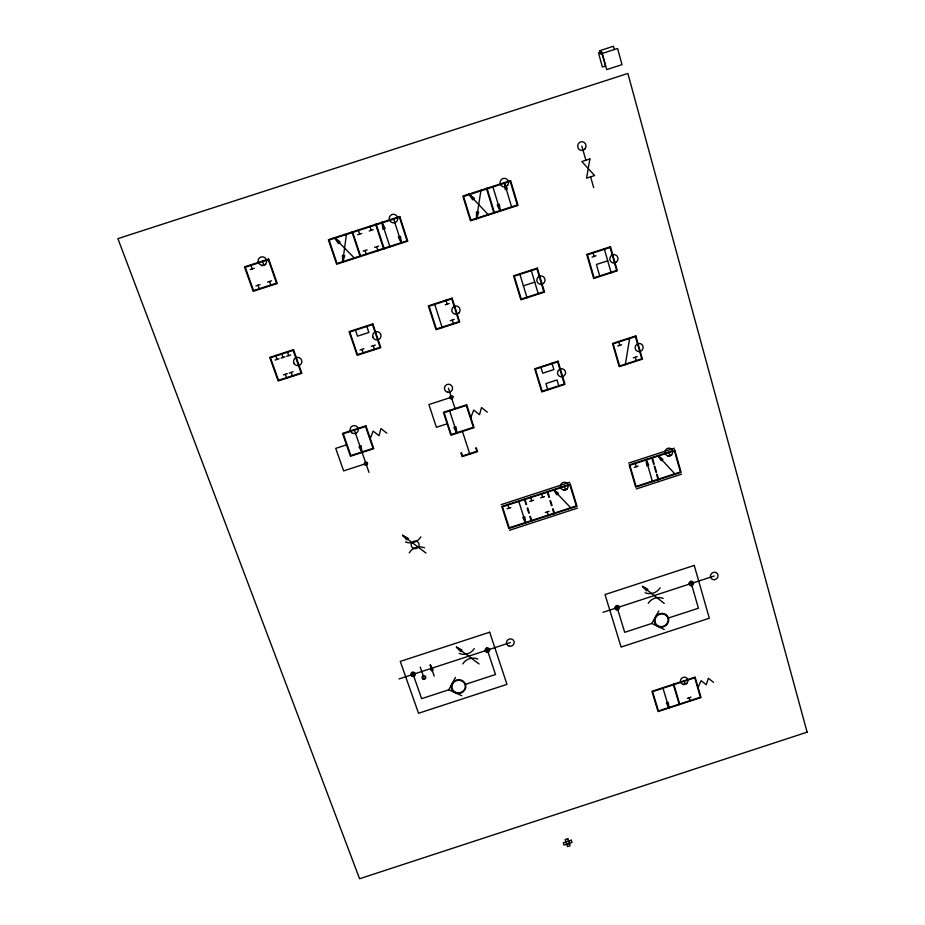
<?xml version="1.0" encoding="UTF-8"?>
<svg xmlns="http://www.w3.org/2000/svg" width="925" height="925" viewBox="0 0 925 925"><rect width="100%" height="100%" fill="white"/><g stroke="black" fill="none" stroke-linecap="round" stroke-linejoin="round"><path stroke-width="1.39" d="M342.666 262.284L342.458 255.346L344.69 255.705L342.666 262.284L346.505 233.805M476.514 218.867L476.467 211.883L478.676 212.241L476.514 218.867L480.965 190.203M625.277 364.739L629.74 337.868M370.278 438.554L373.133 431.096L379.03 435.71L380.915 428.564L386.8 433.178M470.802 417.522L473.762 410.053L479.532 414.689L481.52 407.532L487.278 412.168M698.086 687.379L701.092 680.661L706.249 684.697L708.365 678.279L713.51 682.326M412.4 672.29L421.638 698.653L448.798 689.784L455.458 677.424M616.57 605.609L624.687 632.318L651.778 623.462L658.808 610.997M673.412 684.801L652.587 691.611L658.427 710.955L679.17 704.168M673.92 684.627L694.733 677.817L700.398 697.219L679.667 704.006M683.367 684.743L687.009 683.552M687.368 698.294L690.998 697.115M566.771 844.352L569.395 843.496M452.903 396.744A1.596 1.584 -21 0 1 451.042 398.791A1.596 1.584 -21 0 1 450.197 396.178A1.596 1.584 -21 0 1 452.903 396.744L428.911 404.549L436.392 427.304L447.133 423.8M617.761 346.019L621.646 344.759M346.517 444.867L335.729 448.371L343.614 470.883L367.468 463.124M633.347 357.894L637.221 356.634M501.177 504.622L569.684 482.295M628.642 463.09L674.267 448.22M506.993 508.831L510.797 507.594M529.817 501.396L533.621 500.159M540.732 497.835L544.536 496.598M563.545 490.4L567.337 489.163M634.319 467.333L638.123 466.096M668.012 456.36L671.804 455.123M545.334 512.543L549.115 511.305M509.421 530.303L577.57 508.091M636.227 488.967L681.609 474.167M398.964 678.95L510.346 642.574M603.065 612.292L714.216 575.986M465.518 684.315L495.522 674.51L486.689 648.032M668.463 618.004L698.41 608.222L690.697 581.397M352.182 232.603L329.103 240.084L337.012 263.486L359.975 256.04M352.749 232.418L375.804 224.937M376.371 224.763L399.438 217.282L407.023 240.778L384.06 248.224M486.619 189.012L463.587 196.482L470.883 220.058L493.823 212.623M487.186 188.827L510.218 181.358L517.306 205.003L494.378 212.438M250.224 269.58L254.259 268.273M261.81 265.822L265.845 264.515M357.651 234.753L361.675 233.447M369.214 230.996L373.249 229.689M256.005 285.871L260.029 284.565M267.556 282.125L271.568 280.818M363.086 251.137L367.098 249.843M374.613 247.403L378.637 246.096M360.542 255.855L383.505 248.409M275.095 360.056L279.061 358.761M281.05 358.125L285.016 356.83M286.738 356.275L290.704 354.98M445.226 304.799L449.18 303.516M592.104 257.092L596.058 255.809M523.411 285.825L534.754 282.137M607.725 260.804L596.394 264.481L599.851 276.483M283.385 374.926L287.34 373.642M289.178 373.041L293.132 371.757M359.998 350.032L363.941 348.748M371.341 346.355L375.284 345.071M450.302 320.697L454.256 319.414M448.798 689.784L461.714 695.704M651.778 623.462L664.289 629.509M456.418 647.118L461.922 649.94L460.615 651.501L456.418 647.118L479.081 663.953M402.514 535.274L408.203 538.269L406.873 539.888L402.514 535.274L425.962 553.046M642.505 586.357L647.847 589.225L646.494 590.798L642.505 586.357L664.289 603.447M334.399 237.725L340.053 241.864L338.458 243.472L334.399 237.725L354.703 258.376M553.381 489.649L558.434 493.395L556.873 494.84L553.381 489.649L571.095 508.183M468.882 194.123L474.386 198.308L472.779 199.904L468.882 194.123L488.539 214.97M657.941 455.574L662.878 459.355L661.306 460.8L657.941 455.574L675.169 474.248M430.298 664.913L433.212 670.151L431.235 670.787L430.298 664.913L434.195 676.163M456.915 433.258L453.909 427.512L455.967 426.841L456.915 433.258L449.469 410.353M525.643 523.007L522.775 517.48L524.799 516.821L525.643 523.007L518.648 500.968M381.933 222.324L385.147 228.556L383.008 229.25L381.933 222.324L389.968 246.94M401.485 243.206L398.293 237.008L400.444 236.314L401.485 243.206L393.507 218.566M668.937 708.03L666.358 702.954L668.289 702.329L668.937 708.03L662.855 687.726M500.263 211.166L497.199 204.934L499.338 204.24L500.263 211.166L492.748 186.387M504.31 182.641L507.374 188.92L505.235 189.613L504.31 182.641L511.768 207.431M646.055 459.447L648.772 465.055L646.76 465.714L646.055 459.447L652.472 481.647M250.802 264.839L252.248 268.932M258.017 285.224L259.451 289.282M281.628 353.523L283.027 357.478M285.363 374.278L286.75 378.198M275.673 355.454L277.084 359.409M287.328 351.673L288.727 355.628M291.155 372.393L292.543 376.325M262.388 261.081L263.833 265.174M269.557 281.478L270.99 285.536M420.251 667.087L424.459 679.147M354.217 429.605L368.983 472.363M355.281 329.612L357.489 336.168L368.867 332.468L366.658 325.912M361.964 349.396L363.305 353.327M373.307 345.707L374.637 349.65M352.552 231.84L360.727 256.433M351.986 232.025L360.16 256.607M358.299 229.978L359.663 234.094M365.097 250.49L366.45 254.572M369.873 226.22L371.226 230.348M376.625 246.744L377.967 250.837M376.186 224.185L384.245 248.802M375.619 224.359L383.69 248.975M461.436 452.707L462.488 455.956L476.814 451.284L475.762 448.047M460.893 452.88L462.118 456.649L477.52 451.643L476.306 447.873M448.486 388.292L455.042 408.538M462.465 431.443L469.819 454.14M434.553 303.863L442.219 327.693M445.931 300.163L447.203 304.152M452.279 320.062L453.539 324.016M507.721 504.53L508.9 508.207M524.868 498.945L526.614 504.483M527.747 508.045L529.273 512.901M530.36 516.347L531.829 520.983M524.336 499.118L526.082 504.657M527.215 508.218L528.742 513.074M529.828 516.52L531.297 521.157M530.557 497.083L531.713 500.772M541.483 493.522L542.628 497.222M547.218 511.93L548.363 515.595M547.692 491.499L549.415 497.049M550.525 500.622L552.04 505.478M553.115 508.923L554.561 513.572M547.161 491.672L548.883 497.222M549.993 500.795L551.508 505.651M552.583 509.097L554.029 513.745M564.308 486.087L565.441 489.788M487.012 188.249L494.551 213.016M486.446 188.434L493.996 213.201M540.778 366.797L542.732 373.203L553.89 369.572L551.959 363.167M547.831 389.934L545.889 383.586L557.023 379.955L558.954 386.315M519.769 273.812L527.042 297.781M531.147 270.123L538.362 294.104M673.77 684.153L679.817 704.48M673.261 684.315L679.308 704.642M684.188 680.754L685.182 684.153M689.183 697.704L690.177 701.081M635.14 463.009L636.215 466.72M652.264 457.424L654.172 464.049M654.773 466.154L656.484 472.097M657.085 474.19L658.658 479.636M592.925 252.433L594.081 256.456M618.582 341.498L619.704 345.383M651.732 457.597L653.64 464.223M654.241 466.327L655.952 472.27M656.553 474.363L658.126 479.809M581.848 146.081L585.872 160.233M590.601 176.837L593.665 187.625M668.844 452.024L669.908 455.736M604.279 248.744L611.159 272.806M635.278 357.258L636.388 361.12M602.268 53.453L606.719 69.606L622.005 64.657L617.599 48.493L600.475 53.997L599.585 50.748L613.495 46.25L614.385 49.499M462.801 663.896A11.69 10.973 -13.8 0 1 477.786 659.005M474.271 648.541A11.748 11.088 -13.3 0 1 459.251 653.443M648.228 603.331A11.701 10.938 -29.7 0 1 663.19 598.452M660.08 587.861A11.759 11.054 -30.7 0 1 645.083 592.752M409.243 552.861A11.979 11.493 -8.9 0 1 424.587 547.866M420.875 536.893A12.048 11.62 -7.3 0 1 405.485 541.911M589.896 158.927L586.589 178.143L594.602 175.542L581.848 161.54L589.896 158.927M695.103 677.181L651.94 691.299L658.068 711.591L701.046 697.531L695.103 677.181M807.109 732.172L359.582 878.75L117.891 238.638L627.878 73.457L807.109 732.172M567.8 838.674L565.175 839.53L567.522 846.618L570.135 845.762L567.8 838.674M571.268 840.212L563.302 842.814L564.053 845.08L572.008 842.478L571.268 840.212M558.041 361.189L534.696 368.786L541.773 391.911L565.013 384.349L558.041 361.189M635.822 335.891L612.5 343.476L619.218 366.705L642.447 359.154L635.822 335.891M557.659 361.906L535.402 369.144L542.143 391.194L564.308 383.991L557.659 361.906M635.44 336.608L613.194 343.846L619.6 365.999L641.742 358.784L635.44 336.608M365.918 425.801L342.528 433.409L350.471 456.256L373.758 448.683L365.918 425.801M365.548 426.517L343.267 433.767L350.829 455.551L373.029 448.336L365.548 426.517M466.697 404.757L443.387 412.33L450.868 435.224L474.074 427.674L466.697 404.757M466.327 405.462L444.104 412.7L451.227 434.519L473.357 427.315L466.327 405.462M361.051 446.07L358.981 446.74L362.114 452.475L361.051 446.07M570.251 484.145L501.766 506.472L508.831 528.476L577.015 506.252L570.251 484.145M674.799 450.082L629.185 464.94L635.683 487.128L681.089 472.328L674.799 450.082M569.881 484.839L502.472 506.808L509.201 527.793L576.333 505.917L569.881 484.839M674.406 450.776L629.879 465.287L636.065 486.434L680.418 471.981L674.406 450.776M489.683 632.214L400.282 661.41L418.539 713.256L506.969 684.361L489.683 632.214M694.236 565.429L605.031 594.555L621.08 647.072L709.325 618.224L694.236 565.429M601.562 51.881L598.498 52.875L602.406 67.028L605.47 66.033L601.562 51.881M268.701 259.035L244.477 266.886L253.161 291.317L277.28 283.501L268.701 259.035M399.808 216.519L328.352 239.691L336.642 264.238L407.763 241.171L399.808 216.519M510.612 180.595L462.847 196.077L470.501 220.821L518.046 205.396L510.612 180.595M268.343 259.786L245.252 267.279L253.531 290.566L276.517 283.108L268.343 259.786M537.332 268.111L513.572 275.823L520.868 299.781L544.524 292.103L537.332 268.111M536.951 268.851L514.3 276.205L521.249 299.053L543.808 291.722L536.951 268.851M293.537 349.662L269.718 357.385L278.147 380.996L301.851 373.295L293.537 349.662M372.868 323.9L349.072 331.624L357.131 355.339L380.811 347.65L372.868 323.9M452.128 298.151L428.356 305.874L436.045 329.705L459.713 322.016L452.128 298.151M610.477 246.732L586.739 254.444L593.688 278.483L617.322 270.805L610.477 246.732M293.179 350.39L270.482 357.767L278.506 380.267L301.099 372.925L293.179 350.39M372.498 324.629L349.812 331.994L357.489 354.61L380.071 347.268L372.498 324.629M451.758 298.891L429.096 306.256L436.415 328.965L458.985 321.634L451.758 298.891M610.084 247.472L587.456 254.826L594.081 277.743L616.605 270.424L610.084 247.472M584.947 148.96A4.371 4.174 -80 0 0 582.738 141.803A4.371 4.174 -80 0 0 577.871 147.48A4.371 4.174 -80 0 0 584.947 148.96M507.652 185.243A4.336 4.197 -86.5 0 0 504.842 178.34A4.336 4.197 -86.5 0 0 500.437 184.318A4.336 4.197 -86.5 0 0 507.652 185.243M389.437 217.34A4.313 4.22 72.4 0 0 394.547 222.752A4.313 4.22 72.4 0 0 396.536 215.594A4.313 4.22 72.4 0 0 389.437 217.34M258.191 261.683A4.336 4.197 47.7 0 0 265.128 264.434A4.336 4.197 47.7 0 0 263.845 257.104A4.336 4.197 47.7 0 0 258.191 261.683M616.258 262.157A4.22 4.058 -66.1 0 0 615.622 254.942A4.22 4.058 -66.1 0 0 609.829 259.289A4.22 4.058 -66.1 0 0 616.258 262.157M543.345 283.466A4.197 4.093 -68.4 0 0 542.617 276.286A4.197 4.093 -68.4 0 0 536.847 280.622A4.197 4.093 -68.4 0 0 543.345 283.466M458.846 313.043A4.163 4.128 -78.2 0 0 456.996 306.094A4.163 4.128 -78.2 0 0 451.943 311.193A4.163 4.128 -78.2 0 0 458.846 313.043M372.972 337.255A4.163 4.128 37.7 0 0 380.083 338.423A4.163 4.128 37.7 0 0 377.481 331.705A4.163 4.128 37.7 0 0 372.972 337.255M294.092 363.502A4.197 4.093 30.3 0 0 301.319 363.629A4.197 4.093 30.3 0 0 297.688 357.374A4.197 4.093 30.3 0 0 294.092 363.502M640.412 351.338A4.116 3.954 -53.3 0 0 641.8 344.401A4.116 3.954 -53.3 0 0 635.209 346.887A4.116 3.954 -53.3 0 0 640.412 351.338M562.597 376.66A4.082 3.989 -47.6 0 0 564.366 369.85A4.082 3.989 -47.6 0 0 557.636 371.862A4.082 3.989 -47.6 0 0 562.597 376.66M447.619 392.246A4.082 4.047 -21.4 0 0 452.371 387.02A4.082 4.047 -21.4 0 0 445.468 385.586A4.082 4.047 -21.4 0 0 447.619 392.246M351.592 432.657A4.093 4.012 9.8 0 0 358.252 430.322A4.093 4.012 9.8 0 0 352.818 425.824A4.093 4.012 9.8 0 0 351.592 432.657M669.538 455.817A4.012 3.816 -41.8 0 0 671.851 449.365A4.012 3.816 -41.8 0 0 665.156 450.868A4.012 3.816 -41.8 0 0 669.538 455.817M564.227 489.972A3.989 3.839 -31.1 0 0 567.765 484.099A3.989 3.839 -31.1 0 0 560.92 484.191A3.989 3.839 -31.1 0 0 564.227 489.972M413.521 548.375A3.989 3.839 -8.2 0 0 419.118 544.42A3.989 3.839 -8.2 0 0 412.828 541.761A3.989 3.839 -8.2 0 0 413.521 548.375M714.32 579.686A3.897 3.631 -34.5 0 0 717.476 573.835A3.897 3.631 -34.5 0 0 710.874 574.425A3.897 3.631 -34.5 0 0 714.32 579.686M509.212 646.124A3.885 3.654 -17.4 0 0 514.103 641.615A3.885 3.654 -17.4 0 0 507.709 639.961A3.885 3.654 -17.4 0 0 509.212 646.124M683.76 684.327A3.816 3.515 -27.9 0 0 687.622 679.1A3.816 3.515 -27.9 0 0 681.158 678.811A3.816 3.515 -27.9 0 0 683.76 684.327M456.222 692.571A6.752 6.313 -12.5 0 0 465.229 685.356A6.752 6.313 -12.5 0 0 454.314 681.794A6.752 6.313 -12.5 0 0 456.222 692.571M456.037 693.045A7.296 6.822 -12.5 0 0 465.761 685.263A7.296 6.822 -12.5 0 0 453.967 681.413A7.296 6.822 -12.5 0 0 456.037 693.045M486.631 652.137A2.289 2.151 -15.3 0 0 489.614 649.593A2.289 2.151 -15.3 0 0 485.879 648.483A2.289 2.151 -15.3 0 0 486.631 652.137M412.249 676.337A2.289 2.151 -8.8 0 0 415.383 673.99A2.289 2.151 -8.8 0 0 411.717 672.637A2.289 2.151 -8.8 0 0 412.249 676.337M423.141 679.123A1.908 1.792 -9.7 0 0 425.754 677.181A1.908 1.792 -9.7 0 0 422.713 676.059A1.908 1.792 -9.7 0 0 423.141 679.123M660.832 626.653A6.752 6.29 -29.3 0 0 667.63 617.333A6.752 6.29 -29.3 0 0 656.195 616.778A6.752 6.29 -29.3 0 0 660.832 626.653M660.774 627.173A7.296 6.799 -29.3 0 0 668.128 617.102A7.296 6.799 -29.3 0 0 655.767 616.501A7.296 6.799 -29.3 0 0 660.774 627.173M691.299 585.652A2.289 2.139 -32.9 0 0 693.253 582.264A2.289 2.139 -32.9 0 0 689.345 582.496A2.289 2.139 -32.9 0 0 691.299 585.652M616.894 609.841A2.289 2.151 -27.2 0 0 619.288 606.742A2.289 2.151 -27.2 0 0 615.403 606.43A2.289 2.151 -27.2 0 0 616.894 609.841M365.017 464.859A1.596 1.561 3.3 0 0 367.549 463.795A1.596 1.561 3.3 0 0 365.329 462.188A1.596 1.561 3.3 0 0 365.017 464.859"/></g></svg>
